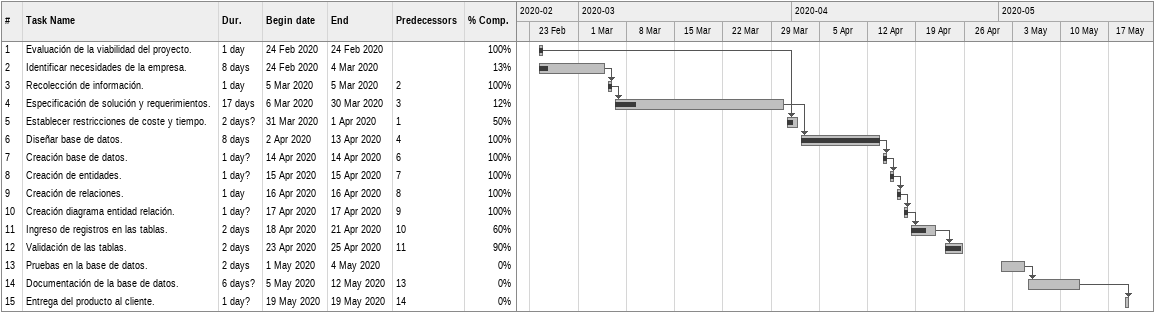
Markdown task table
| ID | Task | Duration | Start | Finish | Predecessors | % complete |
|---|---|---|---|---|---|---|
| 1 | Evaluación de la viabilidad del proyecto. | 1d | 2020-02-24 | 2020-02-24 |  | 100 |
| 2 | Identificar necesidades de la empresa. | 8d | 2020-02-24 | 2020-03-04 |  | 13 |
| 3 | Recolección de información. | 1d | 2020-03-05 | 2020-03-05 | 2 | 100 |
| 4 | Especificación de solución y requerimientos. | 17d | 2020-03-06 | 2020-03-30 | 3 | 12 |
| 5 | Establecer restricciones de coste y tiempo. | 2d? | 2020-03-31 | 2020-04-01 | 1 | 50 |
| 6 | Diseñar base de datos. | 8d | 2020-04-02 | 2020-04-13 | 4 | 100 |
| 7 | Creación base de datos. | 1d? | 2020-04-14 | 2020-04-14 | 6 | 100 |
| 8 | Creación de entidades. | 1d? | 2020-04-15 | 2020-04-15 | 7 | 100 |
| 9 | Creación de relaciones. | 1d | 2020-04-16 | 2020-04-16 | 8 | 100 |
| 10 | Creación diagrama entidad relación. | 1d? | 2020-04-17 | 2020-04-17 | 9 | 100 |
| 11 | Ingreso de registros en las tablas. | 2d | 2020-04-18 | 2020-04-21 | 10 | 60 |
| 12 | Validación de las tablas. | 2d | 2020-04-23 | 2020-04-25 | 11 | 90 |
| 13 | Pruebas en la base de datos. | 2d | 2020-05-01 | 2020-05-04 |  | 0 |
| 14 | Documentación de la base de datos. | 6d? | 2020-05-05 | 2020-05-12 | 13 | 0 |
| 15 | Entrega del producto al cliente. | 1d? | 2020-05-19 | 2020-05-19 | 14 | 0 |
